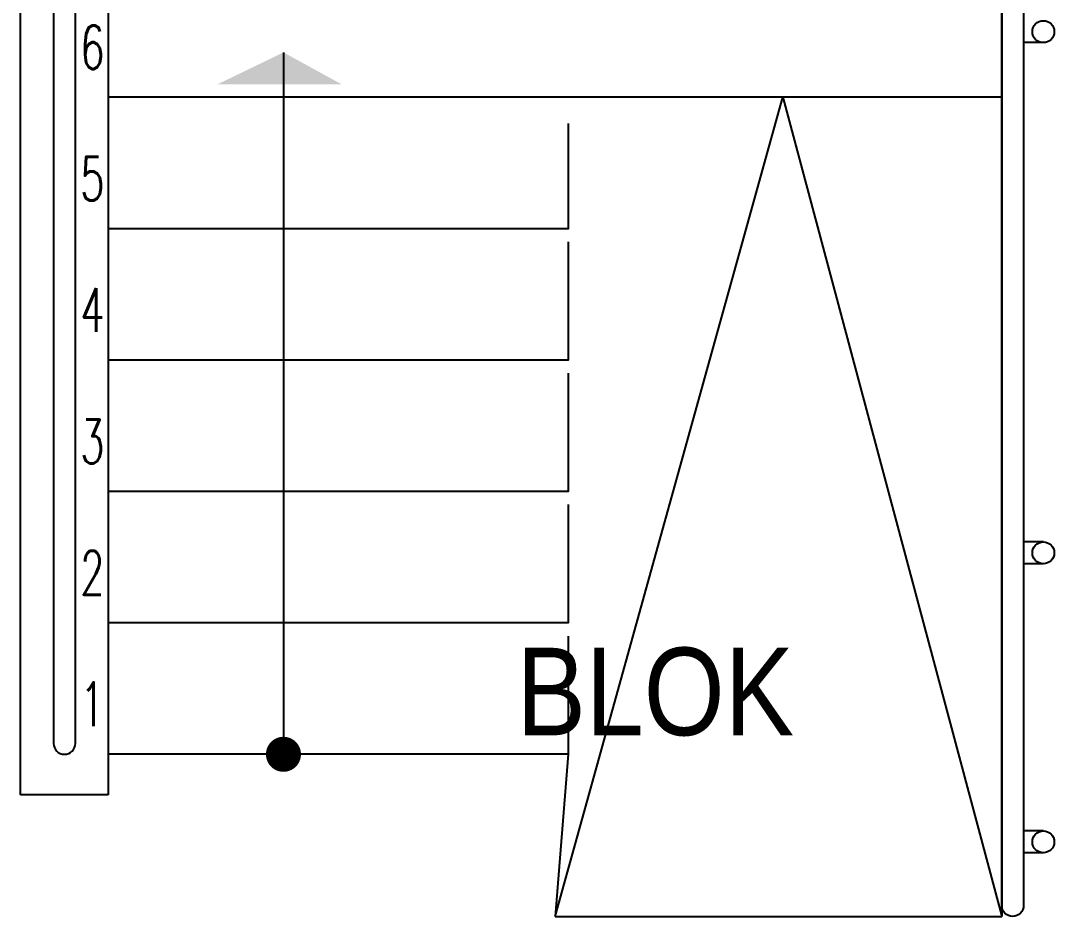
# Model space of a CAD drawing. Header units: millimetres. Extents: x -4402 to 30102, y 1696 to 6551.
# Drawn here: x 14541.1 to 14777.1, y 3495 to 3699.5 of the extents above; entities that cross this region are included whole.
import ezdxf

# ---------------------------------------------------------------- set-up
doc = ezdxf.new("R2010")
doc.units = ezdxf.units.MM
doc.layers.add('M', color=30, linetype='Continuous', lineweight=25)
doc.layers.add('MH', color=20, linetype='Continuous', lineweight=20)
doc.layers.add('YM', color=7, linetype='Continuous')
doc.styles.add('1', font='arial.ttf', dxfattribs={"height": 18})
doc.styles.add('SIMPLEX', font='SIMPLEX.SHX', dxfattribs={"width": 0.65, "height": 10})

msp = doc.modelspace()

# ---------------------------------------------------------------- linework, layer by layer
at = {"layer": 'M'}
for p, q in [((14541.09, 3522.76), (14541.09, 3784.98)), ((14561.09, 3784.98), (14561.09, 3522.76)), ((14765.09, 3784.98), (14765.09, 3494.98)), ((14774.59, 3694.48), (14770.09, 3694.48)), ((14774.59, 3580.48), (14770.09, 3580.48)), ((14774.59, 3575.48), (14770.09, 3575.48)), ((14666.09, 3531.98), (14663.09, 3494.98)), ((14561.09, 3522.76), (14541.09, 3522.76)), ((14663.09, 3494.98), (14765.09, 3494.98))]:
    msp.add_line(p, q, dxfattribs=at)
at = {"layer": 'M', "linetype": 'Continuous'}
for p, q in [((14601.09, 3692.24), (14601.09, 3531.98)), ((14774.59, 3514.48), (14770.09, 3514.48)), ((14774.59, 3509.48), (14770.09, 3509.48))]:
    msp.add_line(p, q, dxfattribs=at)
at = {"layer": 'M'}
for points in [[(14553.59, 3777.48, 1), (14548.59, 3777.48), (14548.59, 3534.48, 1), (14553.59, 3534.48)], [(14765.09, 3777.48, -1), (14770.09, 3777.48), (14770.09, 3497.48, -1), (14765.09, 3497.48)]]:
    msp.add_lwpolyline(points, format="xyb", close=True, dxfattribs=at)
for points in [[(14765.09, 3681.98), (14765.09, 3681.98), (14561.09, 3681.98)], [(14663.09, 3494.98), (14715.09, 3681.98), (14765.09, 3494.98)], [(14666.09, 3675.98), (14666.09, 3651.98), (14561.09, 3651.98)], [(14666.09, 3648.98), (14666.09, 3621.98), (14561.09, 3621.98)], [(14666.09, 3618.98), (14666.09, 3591.98), (14561.09, 3591.98)], [(14666.09, 3588.98), (14666.09, 3561.98), (14561.09, 3561.98)], [(14666.09, 3588.98), (14666.09, 3561.98), (14561.09, 3561.98)], [(14666.09, 3558.98), (14666.09, 3531.98), (14561.09, 3531.98)], [(14666.09, 3558.98), (14666.09, 3531.98), (14561.09, 3531.98)]]:
    msp.add_lwpolyline(points, dxfattribs=at)
at = {"layer": 'M', "linetype": 'Continuous', "const_width": 4}
msp.add_lwpolyline([(14601.09, 3533.98, -1), (14601.09, 3529.98, -1)], format="xyb", close=True, dxfattribs=at)
at = {"layer": 'M'}
for centre in [(14774.59, 3696.98), (14774.59, 3577.98)]:
    msp.add_circle(centre, 2.5, dxfattribs=at)
at = {"layer": 'M', "linetype": 'Continuous'}
msp.add_circle((14774.59, 3511.98), 2.5, dxfattribs=at)
msp.add_solid([(14614.33, 3684.98), (14586.09, 3684.98), (14601.09, 3692.24)], dxfattribs=at)

# ---------------------------------------------------------------- texts
at = {"layer": 'MH', "style": '1', "width": 0.85}
msp.add_text('BLOK', height=20, dxfattribs=at).set_placement((14654.31, 3536.32))
at = {"layer": 'YM', "style": 'SIMPLEX', "width": 0.65}
for s, p in [('6', (14554.68, 3688.41)), ('5', (14554.68, 3658.41)), ('4', (14554.68, 3628.41)), ('3', (14554.67, 3598.41)), ('2', (14554.67, 3568.41)), ('1', (14554.67, 3538.41))]:
    msp.add_text(s, height=10, dxfattribs=at).set_placement(p)

doc.saveas('drawing.dxf')
